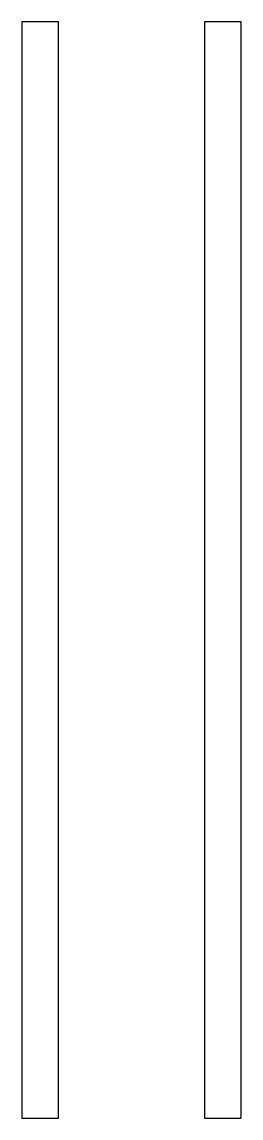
# Model space of a CAD drawing. Header units: metres. Extents: x -25 to 25, y 0 to 30.
# Drawn here: x -25 to -19, y 0 to 30 of the extents above.
import ezdxf

# ---------------------------------------------------------------- set-up
doc = ezdxf.new("R2010")
doc.units = ezdxf.units.M

msp = doc.modelspace()

# ---------------------------------------------------------------- linework, layer by layer
at = {"layer": 'PARAMETRIX'}
for p, q in [((-24, 30), (-25, 30)), ((-25, 30), (-25, 0)), ((-24, 0), (-24, 30)), ((-19, 30), (-20, 30)), ((-20, 30), (-20, 0)), ((-19, 0), (-19, 30)), ((-25, 0), (-24, 0)), ((-20, 0), (-19, 0))]:
    msp.add_line(p, q, dxfattribs=at)

doc.saveas('drawing.dxf')
